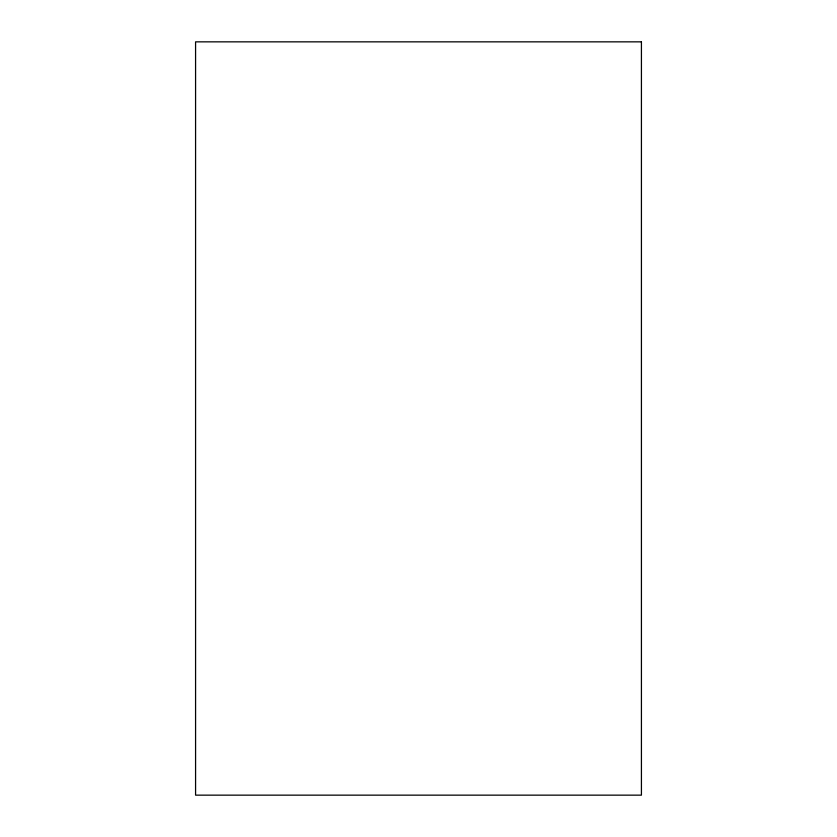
<?xml version="1.0" encoding="UTF-8"?>
<svg xmlns="http://www.w3.org/2000/svg" width="837" height="837" viewBox="0 0 837 837"><rect width="100%" height="100%" fill="white"/><g stroke="black" fill="none" stroke-linecap="round" stroke-linejoin="round"><path stroke-width="1.26" d="M641.424 41.85L195.576 41.85L195.576 795.15L641.424 795.15L641.424 41.85"/></g></svg>
